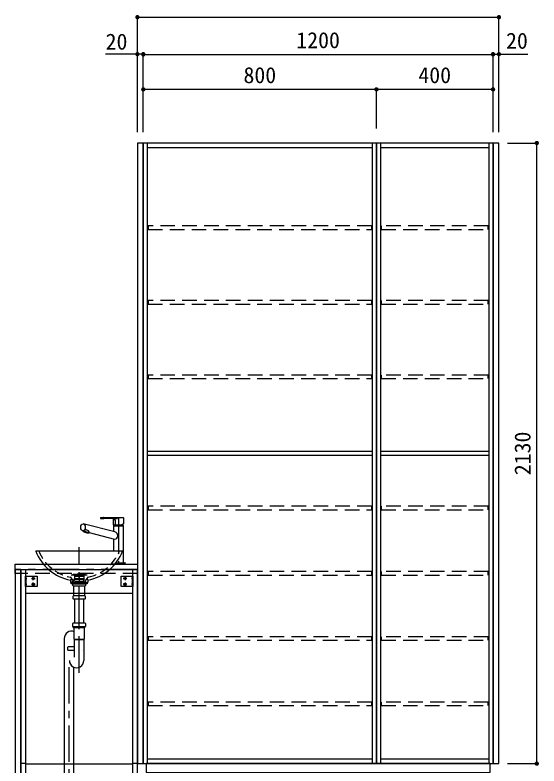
# Model space of a CAD drawing. Units: millimetres on the paper. Extents: x -205 to 195, y -144 to 136.
# Drawn here: x -71.3 to 0.6, y -40.6 to 62.5 of the extents above; entities that cross this region are included whole.
import ezdxf
from ezdxf.enums import TextEntityAlignment as Align

# ---------------------------------------------------------------- set-up
doc = ezdxf.new("R2010")
doc.units = ezdxf.units.MM
for name, pattern in [('CHAIN1', [8, 5, -1, 1, -1]), ('DASHED1', [1.8, 1.2, -0.6]), ('DASHED2', [3, 2, -1])]:
    doc.linetypes.add(name, pattern=pattern)
for name, color, linetype in [('0-0_①\u3000中', 7, 'Continuous'), ('0-1_①\u3000細', 4, 'Continuous'), ('0-2_①\u3000太', 6, 'Continuous')]:
    doc.layers.add(name, color=color, linetype=linetype)
doc.styles.add('ＭＳ ゴシック', font='')
doc.styles.get('ＭＳ ゴシック').set_extended_font_data('MS Gothic')

msp = doc.modelspace()

# ---------------------------------------------------------------- hatches: boundary and pattern name
at = {"layer": '0-1_①\u3000細'}
for points in [[(-54.206, 62.181, 1), (-54.806, 62.181, 1)], [(-4.606, 62.181, 1), (-5.206, 62.181, 1)], [(-54.206, 57.108, 1), (-54.806, 57.108, 1)], [(-53.406, 57.108, 1), (-54.006, 57.108, 1)], [(-53.406, 57.07, 1), (-54.006, 57.07, 1)], [(-5.406, 57.108, 1), (-6.006, 57.108, 1)], [(-5.406, 57.07, 1), (-6.006, 57.07, 1)], [(-4.606, 57.108, 1), (-5.206, 57.108, 1)], [(-53.406, 52.27, 1), (-54.006, 52.27, 1)], [(-21.406, 52.27, 1), (-22.006, 52.27, 1)], [(-21.406, 52.27, 1), (-22.006, 52.27, 1)], [(-5.406, 52.27, 1), (-6.006, 52.27, 1)], [(0.594, 44.908, 1), (-0.006, 44.908, 1)], [(0.594, -40.292, 1), (-0.006, -40.292, 1)]]:
    msp.add_hatch(color=132, dxfattribs=at).paths.add_polyline_path(points)

# ---------------------------------------------------------------- linework, layer by layer
at = {"layer": '0-0_①\u3000中'}
for p, q in [((-53.706, 44.908), (-53.706, -40.292)), ((-21.706, 44.908), (-53.706, 44.908)), ((-53.106, -40.292), (-53.106, 44.908)), ((-22.306, 44.908), (-22.306, -40.292)), ((-21.706, 44.908), (-21.706, -40.292)), ((-5.706, 44.908), (-21.706, 44.908)), ((-21.706, -40.292), (-21.706, 44.908)), ((-21.106, -40.292), (-21.106, 44.908)), ((-6.306, 44.908), (-6.306, -40.292)), ((-5.706, -40.292), (-5.706, 44.908)), ((-53.106, 44.308), (-22.306, 44.308)), ((-21.106, 44.308), (-6.306, 44.308)), ((-53.106, 2.608), (-22.306, 2.608)), ((-21.106, 2.608), (-6.306, 2.608)), ((-22.306, 2.008), (-53.106, 2.008)), ((-6.306, 2.008), (-21.106, 2.008)), ((-71.306, -12.892), (-54.506, -12.892)), ((-71.306, -13.652), (-71.306, -12.892)), ((-54.506, -12.892), (-54.506, -13.652)), ((-71.306, -13.652), (-54.506, -13.652)), ((-22.306, -39.692), (-53.106, -39.692)), ((-6.306, -39.692), (-21.106, -39.692)), ((-69.886, -40.292), (-70.486, -40.292)), ((-54.526, -40.292), (-55.126, -40.292)), ((-53.706, -40.292), (-21.706, -40.292)), ((-21.706, -40.292), (-5.706, -40.292))]:
    msp.add_line(p, q, dxfattribs=at)
for points in [[(-54.506, -40.292), (-53.706, -40.292), (-53.706, 44.908), (-54.506, 44.908)], [(-5.706, -40.292), (-4.906, -40.292), (-4.906, 44.908), (-5.706, 44.908)], [(-70.506, -13.652), (-71.306, -13.652), (-71.306, -43.092), (-70.506, -43.092)], [(-69.886, -42.952), (-70.486, -42.952), (-70.486, -13.652), (-69.886, -13.652)], [(-69.886, -13.672), (-69.886, -16.872), (-55.126, -16.872), (-55.126, -13.672)], [(-54.526, -42.952), (-55.126, -42.952), (-55.126, -13.652), (-54.526, -13.652)], [(-69.886, -40.352), (-69.886, -42.952), (-55.126, -42.952), (-55.126, -40.352)]]:
    msp.add_lwpolyline(points, close=True, dxfattribs=at)
at = {"layer": '0-1_①\u3000細'}
for p, q in [((-54.506, 46.408), (-54.506, 62.181)), ((-54.506, 62.181), (-4.906, 62.181)), ((-4.906, 46.408), (-4.906, 62.181)), ((-53.706, 57.108), (-58.875, 57.108)), ((-54.506, 46.408), (-54.506, 57.108)), ((-53.706, 46.408), (-53.706, 57.108)), ((-53.706, 46.908), (-53.706, 57.07)), ((-53.706, 57.07), (-5.706, 57.07)), ((-5.706, 46.408), (-5.706, 57.108)), ((-5.706, 57.108), (-0.927, 57.108)), ((-5.706, 46.908), (-5.706, 57.07)), ((-4.906, 46.408), (-4.906, 57.108)), ((-53.706, 46.908), (-53.706, 52.27)), ((-21.706, 52.27), (-53.706, 52.27)), ((-21.706, 46.908), (-21.706, 52.27)), ((-5.706, 52.27), (-21.706, 52.27)), ((-21.706, 46.908), (-21.706, 52.27)), ((-5.706, 46.908), (-5.706, 52.27)), ((-3.706, 44.908), (0.294, 44.908)), ((0.294, -40.292), (0.294, 44.908)), ((-69.886, -14.572), (-68.286, -14.572)), ((-69.886, -15.972), (-69.886, -14.572)), ((-69.766, -15.972), (-69.766, -14.572)), ((-68.286, -14.572), (-68.286, -15.972)), ((-56.726, -14.572), (-55.126, -14.572)), ((-56.726, -15.972), (-56.726, -14.572)), ((-55.246, -14.572), (-55.246, -15.972)), ((-55.126, -14.572), (-55.126, -15.972)), ((-68.286, -15.972), (-69.886, -15.972)), ((-55.126, -15.972), (-56.726, -15.972)), ((-3.706, -40.292), (0.294, -40.292))]:
    msp.add_line(p, q, dxfattribs=at)
at = {"layer": '0-1_①\u3000細', "linetype": 'CHAIN1'}
for p, q in [((-62.506, -12.892), (-62.506, -12.492)), ((-69.966, -14.872), (-69.686, -14.872)), ((-69.033, -14.872), (-68.563, -14.872)), ((-68.806, -15.098), (-68.806, -14.645)), ((-68.806, -15.898), (-68.806, -15.445)), ((-55.979, -14.872), (-56.449, -14.872)), ((-56.206, -14.645), (-56.206, -15.098)), ((-56.206, -15.445), (-56.206, -15.898)), ((-55.046, -14.872), (-55.326, -14.872)), ((-69.966, -15.672), (-69.686, -15.672)), ((-69.033, -15.672), (-68.563, -15.672)), ((-55.979, -15.672), (-56.449, -15.672)), ((-55.046, -15.672), (-55.326, -15.672))]:
    msp.add_line(p, q, dxfattribs=at)
at = {"layer": '0-1_①\u3000細', "linetype": 'DASHED2'}
for p, q in [((-54.506, -13.652), (-54.526, -14.172)), ((-69.886, -14.782), (-69.766, -14.722)), ((-69.886, -14.962), (-69.766, -15.022)), ((-55.246, -14.722), (-55.126, -14.782)), ((-55.126, -14.962), (-55.246, -15.021)), ((-69.886, -15.582), (-69.766, -15.522)), ((-69.766, -15.822), (-69.886, -15.762)), ((-55.126, -15.582), (-55.246, -15.522)), ((-55.126, -15.762), (-55.246, -15.822))]:
    msp.add_line(p, q, dxfattribs=at)
for points in [[(-53.056, 33.519), (-53.056, 33.039), (-22.356, 33.039), (-22.356, 33.519)], [(-21.056, 33.519), (-21.056, 33.039), (-6.356, 33.039), (-6.356, 33.519)], [(-53.056, 23.279), (-53.056, 22.799), (-22.356, 22.799), (-22.356, 23.279)], [(-21.056, 23.279), (-21.056, 22.799), (-6.356, 22.799), (-6.356, 23.279)], [(-53.056, 13.039), (-53.056, 12.559), (-22.356, 12.559), (-22.356, 13.039)], [(-21.056, 13.039), (-21.056, 12.559), (-6.356, 12.559), (-6.356, 13.039)], [(-53.056, -4.961), (-53.056, -5.441), (-22.356, -5.441), (-22.356, -4.961)], [(-21.056, -4.961), (-21.056, -5.441), (-6.356, -5.441), (-6.356, -4.961)], [(-53.056, -13.921), (-53.056, -14.401), (-22.356, -14.401), (-22.356, -13.921)], [(-21.056, -13.921), (-21.056, -14.401), (-6.356, -14.401), (-6.356, -13.921)], [(-53.056, -22.881), (-53.056, -23.361), (-22.356, -23.361), (-22.356, -22.881)], [(-21.056, -22.881), (-21.056, -23.361), (-6.356, -23.361), (-6.356, -22.881)], [(-53.056, -31.841), (-53.056, -32.321), (-22.356, -32.321), (-22.356, -31.841)], [(-21.056, -31.841), (-21.056, -32.321), (-6.356, -32.321), (-6.356, -31.841)]]:
    msp.add_lwpolyline(points, close=True, dxfattribs=at)
msp.add_lwpolyline([(-54.526, -14.172), (-71.306, -14.172), (-71.306, -13.652)], dxfattribs=at)
at = {"layer": '0-1_①\u3000細', "linetype": 'CHAIN1'}
msp.add_lwpolyline([(-70.506, -13.652), (-70.506, -43.092), (-54.506, -43.092), (-54.506, -13.652)], close=True, dxfattribs=at)
at = {"layer": '0-1_①\u3000細'}
msp.add_lwpolyline([(-6.106, -41.492), (-6.106, -40.292), (-53.306, -40.292), (-53.306, -41.492)], close=True, dxfattribs=at)
for centre, radius in [((-68.806, -14.872), 0.15), ((-68.806, -14.872), 0.09), ((-56.206, -14.872), 0.15), ((-56.206, -14.872), 0.09), ((-68.806, -15.672), 0.15), ((-68.806, -15.672), 0.09), ((-56.206, -15.672), 0.15), ((-56.206, -15.672), 0.09)]:
    msp.add_circle(centre, radius, dxfattribs=at)
at = {"layer": '0-2_①\u3000太'}
for p, q in [((-59.598, -6.532), (-59.598, -6.604)), ((-57.877, -6.647), (-59.575, -6.628)), ((-59.574, -6.508), (-57.806, -6.508)), ((-59.574, -6.628), (-59.124, -6.628)), ((-59.124, -6.532), (-59.124, -6.604)), ((-57.332, -6.647), (-59.124, -6.628)), ((-57.826, -6.756), (-57.826, -7.492)), ((-57.826, -6.756), (-57.584, -6.756)), ((-57.806, -6.508), (-56.43, -6.508)), ((-57.778, -6.747), (-57.778, -6.756)), ((-57.584, -6.756), (-57.584, -7.492)), ((-56.406, -6.532), (-56.406, -7.35)), ((-57.592, -8.481), (-61.933, -7.372)), ((-57.826, -7.492), (-57.584, -7.492)), ((-57.806, -7.68), (-57.806, -8.427)), ((-57.786, -7.66), (-57.786, -7.637)), ((-57.786, -7.66), (-56.426, -7.66)), ((-56.426, -7.66), (-57.786, -7.66)), ((-57.756, -7.612), (-57.773, -7.618)), ((-57.758, -7.492), (-57.726, -7.492)), ((-57.726, -7.492), (-56.691, -7.492)), ((-56.406, -7.35), (-56.691, -7.492)), ((-56.554, -7.464), (-56.554, -7.423)), ((-56.439, -7.618), (-56.456, -7.612)), ((-56.426, -7.637), (-56.426, -7.66)), ((-56.406, -12.712), (-56.406, -7.68)), ((-62.028, -8.338), (-61.889, -8.375)), ((-61.904, -8.432), (-61.889, -8.375)), ((-61.13, -8.634), (-61.116, -8.58)), ((-61.116, -8.58), (-57.67, -9.491)), ((-57.806, -9.49), (-57.806, -11.092)), ((-68.436, -11.092), (-68.465, -11.121)), ((-56.296, -12.892), (-57.916, -12.892)), ((-56.218, -12.792), (-57.503, -12.792)), ((-57.44, -12.712), (-56.218, -12.712)), ((-56.296, -12.792), (-56.296, -12.892)), ((-56.206, -12.724), (-56.218, -12.712)), ((-56.218, -12.792), (-56.206, -12.78)), ((-56.206, -12.724), (-56.206, -12.78)), ((-63.586, -14.438), (-63.586, -14.417)), ((-61.426, -14.438), (-61.426, -14.417)), ((-63.706, -15.1), (-63.706, -15.412)), ((-63.706, -15.412), (-61.464, -15.412)), ((-63.548, -15.412), (-63.666, -15.483)), ((-61.426, -14.438), (-63.586, -14.438)), ((-63.196, -14.438), (-63.196, -14.478)), ((-63.196, -14.478), (-61.816, -14.478)), ((-63.146, -14.878), (-63.182, -14.945)), ((-63.182, -14.945), (-63.182, -14.953)), ((-63.182, -14.953), (-61.83, -14.953)), ((-63.123, -15.238), (-63.182, -14.953)), ((-63.146, -14.564), (-61.866, -14.564)), ((-63.146, -14.878), (-61.866, -14.878)), ((-63.123, -15.238), (-61.889, -15.238)), ((-63.096, -15.238), (-63.096, -15.418)), ((-63.056, -15.438), (-63.076, -15.438)), ((-63.056, -15.438), (-61.946, -15.438)), ((-63.017, -14.478), (-61.995, -14.478)), ((-63.017, -14.878), (-61.995, -14.878)), ((-61.956, -15.438), (-61.936, -15.438)), ((-61.916, -15.238), (-61.916, -15.418)), ((-61.889, -15.238), (-61.83, -14.953)), ((-61.866, -14.878), (-61.83, -14.945)), ((-61.83, -14.945), (-61.83, -14.953)), ((-61.306, -15.412), (-61.464, -15.412)), ((-61.346, -15.483), (-61.464, -15.412)), ((-61.306, -15.1), (-61.306, -15.412)), ((-63.666, -15.483), (-62.506, -15.483)), ((-63.606, -15.603), (-63.606, -15.543)), ((-63.606, -15.543), (-62.506, -15.543)), ((-63.586, -15.523), (-62.506, -15.523)), ((-63.586, -15.543), (-63.586, -15.523)), ((-62.506, -15.543), (-63.586, -15.543)), ((-63.376, -15.623), (-63.586, -15.623)), ((-63.376, -15.848), (-63.376, -15.623)), ((-63.376, -15.623), (-63.039, -15.623)), ((-63.316, -15.883), (-63.376, -15.848)), ((-63.316, -15.883), (-63.271, -15.883)), ((-63.271, -15.883), (-63.144, -15.883)), ((-63.266, -15.883), (-63.266, -17.133)), ((-63.039, -15.623), (-62.84, -15.623)), ((-62.84, -15.623), (-62.506, -15.623)), ((-62.506, -15.483), (-61.346, -15.483)), ((-62.506, -15.523), (-61.346, -15.523)), ((-62.506, -15.543), (-61.406, -15.543)), ((-62.506, -15.883), (-62.378, -15.883)), ((-62.378, -15.883), (-61.868, -15.883)), ((-61.973, -15.623), (-61.636, -15.623)), ((-61.863, -15.883), (-61.735, -15.883)), ((-61.746, -17.133), (-61.746, -15.883)), ((-61.741, -15.883), (-61.696, -15.883)), ((-61.406, -15.543), (-61.406, -15.603)), ((-61.346, -15.523), (-61.346, -15.483)), ((-62.506, -17.253), (-63.288, -17.253)), ((-63.266, -17.133), (-63.266, -17.253)), ((-61.724, -17.253), (-62.506, -17.253)), ((-61.746, -17.253), (-61.746, -17.133)), ((-62.737, -17.733), (-63.288, -17.733)), ((-63.141, -17.733), (-63.141, -21.005)), ((-62.506, -17.733), (-62.737, -17.733)), ((-62.275, -17.733), (-62.506, -17.733)), ((-61.724, -17.733), (-62.275, -17.733)), ((-61.871, -21.005), (-61.871, -17.733)), ((-63.366, -21.452), (-63.366, -21.038)), ((-63.366, -21.452), (-63.366, -21.038)), ((-61.675, -21.005), (-63.337, -21.005)), ((-61.675, -21.005), (-63.337, -21.005)), ((-63.336, -21.485), (-61.675, -21.485)), ((-63.306, -21.58), (-63.306, -21.485)), ((-63.306, -21.58), (-63.306, -21.485)), ((-63.186, -23.201), (-63.186, -21.612)), ((-62.506, -21.612), (-61.738, -21.612)), ((-62.506, -21.612), (-61.738, -21.612)), ((-61.826, -21.612), (-61.826, -23.201)), ((-61.738, -21.612), (-61.706, -21.58)), ((-61.738, -21.612), (-61.706, -21.58)), ((-61.706, -21.485), (-61.706, -21.58)), ((-61.706, -21.485), (-61.706, -21.58)), ((-61.675, -21.485), (-61.676, -21.485)), ((-61.675, -21.485), (-61.676, -21.485)), ((-61.675, -21.485), (-61.676, -21.485)), ((-61.646, -21.038), (-61.646, -21.452)), ((-61.646, -21.038), (-61.646, -21.452)), ((-64.546, -23.12), (-64.546, -42.104)), ((-63.177, -23.233), (-63.147, -23.285)), ((-63.142, -25.67), (-63.142, -23.305)), ((-63.119, -23.218), (-62.506, -23.218)), ((-62.506, -23.294), (-63.074, -23.294)), ((-62.506, -23.218), (-61.893, -23.218)), ((-61.938, -23.294), (-62.506, -23.294)), ((-61.87, -23.305), (-61.87, -23.975)), ((-61.865, -23.285), (-61.835, -23.233)), ((-64.042, -24.698), (-64.042, -24.285)), ((-63.142, -24.251), (-64.013, -24.251)), ((-64.012, -24.731), (-63.142, -24.731)), ((-62.064, -24.731), (-62.063, -24.731)), ((-61.87, -23.975), (-61.87, -26.11)), ((-63.266, -27.039), (-63.266, -42.698))]:
    msp.add_line(p, q, dxfattribs=at)
at = {"layer": '0-2_①\u3000太', "linetype": 'CHAIN1'}
for p, q in [((-57.106, -6.508), (-57.106, -12.892)), ((-62.506, -21.005), (-62.506, -10.56)), ((-62.506, -14.278), (-62.506, -15.455)), ((-62.506, -27.808), (-62.506, -21.005)), ((-63.906, -27.045), (-63.906, -44.864))]:
    msp.add_line(p, q, dxfattribs=at)
at = {"layer": '0-2_①\u3000太', "linetype": 'DASHED1'}
for p, q in [((-63.706, -15.012), (-63.482, -15.012)), ((-63.706, -15.012), (-63.706, -15.1)), ((-63.697, -14.705), (-63.306, -15.263)), ((-63.306, -15.272), (-63.548, -15.412)), ((-63.306, -15.263), (-63.306, -15.272)), ((-61.315, -14.705), (-61.706, -15.263)), ((-61.706, -15.263), (-61.706, -15.272)), ((-61.706, -15.272), (-61.464, -15.412)), ((-61.306, -15.012), (-61.53, -15.012)), ((-61.306, -15.012), (-61.306, -15.1))]:
    msp.add_line(p, q, dxfattribs=at)
at = {"layer": '0-2_①\u3000太'}
for points in [[(-68.436, -11.092), (-56.576, -11.092), (-56.547, -11.121)], [(-63.196, -14.438), (-63.196, -14.478), (-63.146, -14.564), (-63.146, -14.878)], [(-61.816, -14.438), (-61.816, -14.478), (-61.866, -14.564), (-61.866, -14.878)], [(-63.666, -15.483), (-63.666, -15.523), (-62.506, -15.523)], [(-63.144, -15.883), (-62.634, -15.883), (-62.506, -15.883)], [(-62.506, -15.523), (-61.426, -15.523), (-61.426, -15.543), (-62.506, -15.543)], [(-62.506, -15.623), (-62.172, -15.623), (-61.973, -15.623)], [(-61.426, -15.623), (-61.636, -15.623), (-61.636, -15.848), (-61.696, -15.883)], [(-63.336, -21.485), (-61.675, -21.485), (-61.676, -21.485)], [(-63.306, -21.58), (-63.274, -21.612), (-62.506, -21.612)], [(-63.306, -21.58), (-63.274, -21.612), (-62.506, -21.612)]]:
    msp.add_lwpolyline(points, dxfattribs=at)
for centre, radius, start, end in [((-59.574, -6.532), 0.024, 90, 180), ((-59.574, -6.604), 0.024, 180, 270), ((-59.148, -6.532), 0.024, 0, 90), ((-59.148, -6.604), 0.024, 270, 360), ((-57.878, -6.747), 0.1, 43.92753, 89.4546), ((-57.878, -6.747), 0.1, 0, 43.92753), ((-56.43, -6.532), 0.024, 0, 90), ((-61.545, -8.64), 0.434, 7.93349, 142.38648), ((-57.786, -7.68), 0.02, 90, 180), ((-57.766, -7.637), 0.02, 111.78707, 180), ((-57.818, -7.464), 0.16, 292.90884, 350.14675), ((-56.394, -7.464), 0.16, 180, 247.09116), ((-56.446, -7.637), 0.02, 0, 68.21293), ((-56.426, -7.68), 0.02, 0, 90), ((-57.718, -8.979), 0.514, 275.36891, 75.82793), ((-62.495, -8.815), 6.4, 201.11321, 259.08934), ((-62.517, -8.815), 6.4, 280.91066, 338.88679), ((-63.566, -14.417), 0.02, 102.81227, 180), ((-62.506, -19.078), 4.8, 77.18773, 102.81227), ((-61.446, -14.417), 0.02, 0, 77.18773), ((-63.076, -15.418), 0.02, 180, 270), ((-61.936, -15.418), 0.02, 270, 360), ((-63.586, -15.603), 0.02, 180, 270), ((-61.426, -15.603), 0.02, 270, 360), ((-63.076, -17.493), 0.32, 131.40962, 228.59038), ((-61.936, -17.493), 0.32, 311.40962, 48.59038), ((-63.096, -21.245), 0.34, 135.09913, 142.57199), ((-63.096, -21.245), 0.34, 135.09913, 142.57199), ((-63.096, -21.245), 0.34, 217.42801, 224.90087), ((-63.096, -21.245), 0.34, 217.42801, 224.90087), ((-61.916, -21.245), 0.34, 37.42801, 44.90087), ((-61.916, -21.245), 0.34, 37.42801, 44.90087), ((-61.916, -21.245), 0.34, 315.09913, 322.57199), ((-61.916, -21.245), 0.34, 315.09913, 322.57199), ((-63.559, -23.089), 0.988, 67.80641, 181.74708), ((-63.122, -23.201), 0.064, 180, 210), ((-63.182, -23.305), 0.04, 0, 30), ((-61.83, -23.305), 0.04, 150, 180), ((-61.89, -23.201), 0.064, 330, 0), ((-63.772, -24.491), 0.34, 135.09913, 142.57199), ((-63.772, -24.491), 0.34, 217.42801, 224.90087), ((-62.857, -26.14), 0.988, 180, 1.74708)]:
    msp.add_arc(centre, radius, start, end, dxfattribs=at)
at = {"layer": '0-2_①\u3000太', "linetype": 'DASHED1'}
for centre, radius, start, end in [((-62.495, -8.815), 6, 202.29695, 258.20108), ((-62.517, -8.815), 6, 281.79892, 337.70305), ((-63.73, -14.728), 0.04, 35, 78.20108), ((-61.282, -14.728), 0.04, 101.79892, 145)]:
    msp.add_arc(centre, radius, start, end, dxfattribs=at)
at = {"layer": '0-2_①\u3000太'}
msp.add_ellipse((-57.332, -6.747), major_axis=(0, 0.1), ratio=0.448068, start_param=4.7124116, end_param=6.2831853, dxfattribs=at)
for centre, major_axis, ratio in [((-61.979, -7.856), (0, 0.489), 0.617034), ((-61.517, -8.533), (0.387, -0.101), 0.207912)]:
    msp.add_ellipse(centre, major_axis=major_axis, ratio=ratio, dxfattribs=at)

# ---------------------------------------------------------------- texts
at = {"layer": '0-1_①\u3000細', "style": 'ＭＳ ゴシック'}
for s, p in [('20', (-58.875, 57.07)), ('1200', (-32.706, 57.27)), ('20', (-3.927, 57.191)), ('800', (-39.956, 52.47)), ('400', (-15.956, 52.47))]:
    msp.add_text(s, height=2.199, dxfattribs=at).set_placement(p, align=Align.BOTTOM_LEFT)
msp.add_text('2130', height=2.199, rotation=90, dxfattribs=at).set_placement((0.094, -0.692), align=Align.BOTTOM_LEFT)

doc.saveas('drawing.dxf')
